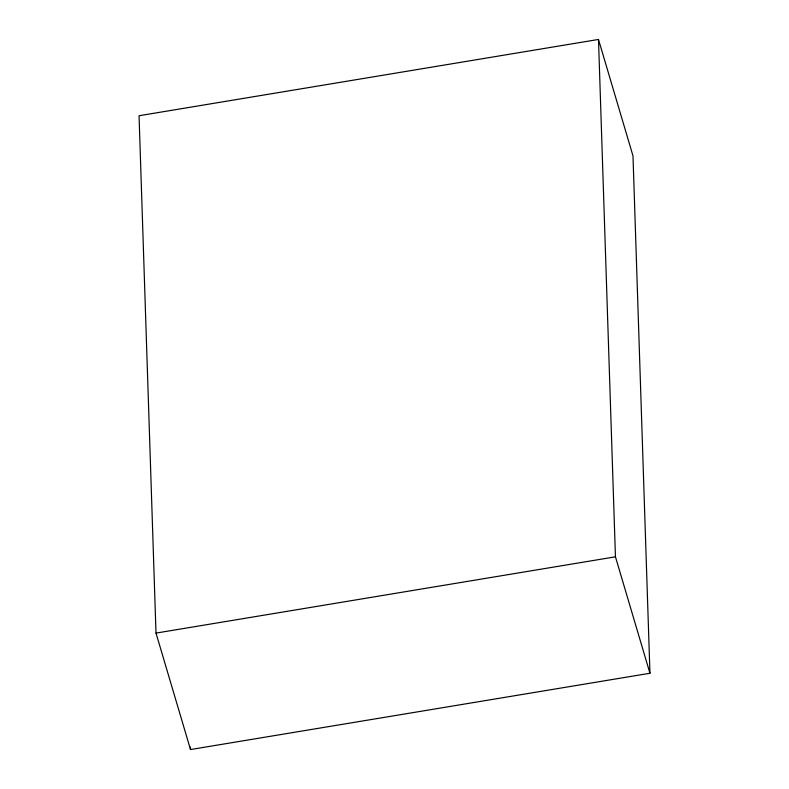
<?xml version="1.0" encoding="UTF-8"?>
<svg xmlns="http://www.w3.org/2000/svg" width="789" height="789" viewBox="0 0 789 789"><rect width="100%" height="100%" fill="white"/><g stroke="black" fill="none" stroke-linecap="round" stroke-linejoin="round"><path stroke-width="1.18" d="M598.496 39.45L139.051 115.736L156.005 633.094L190.504 749.55L649.949 673.264L632.995 155.906L598.496 39.45L615.45 556.817L649.949 673.264M156.005 633.094L615.45 556.817M190.425 747.084L190.504 749.55"/></g></svg>
